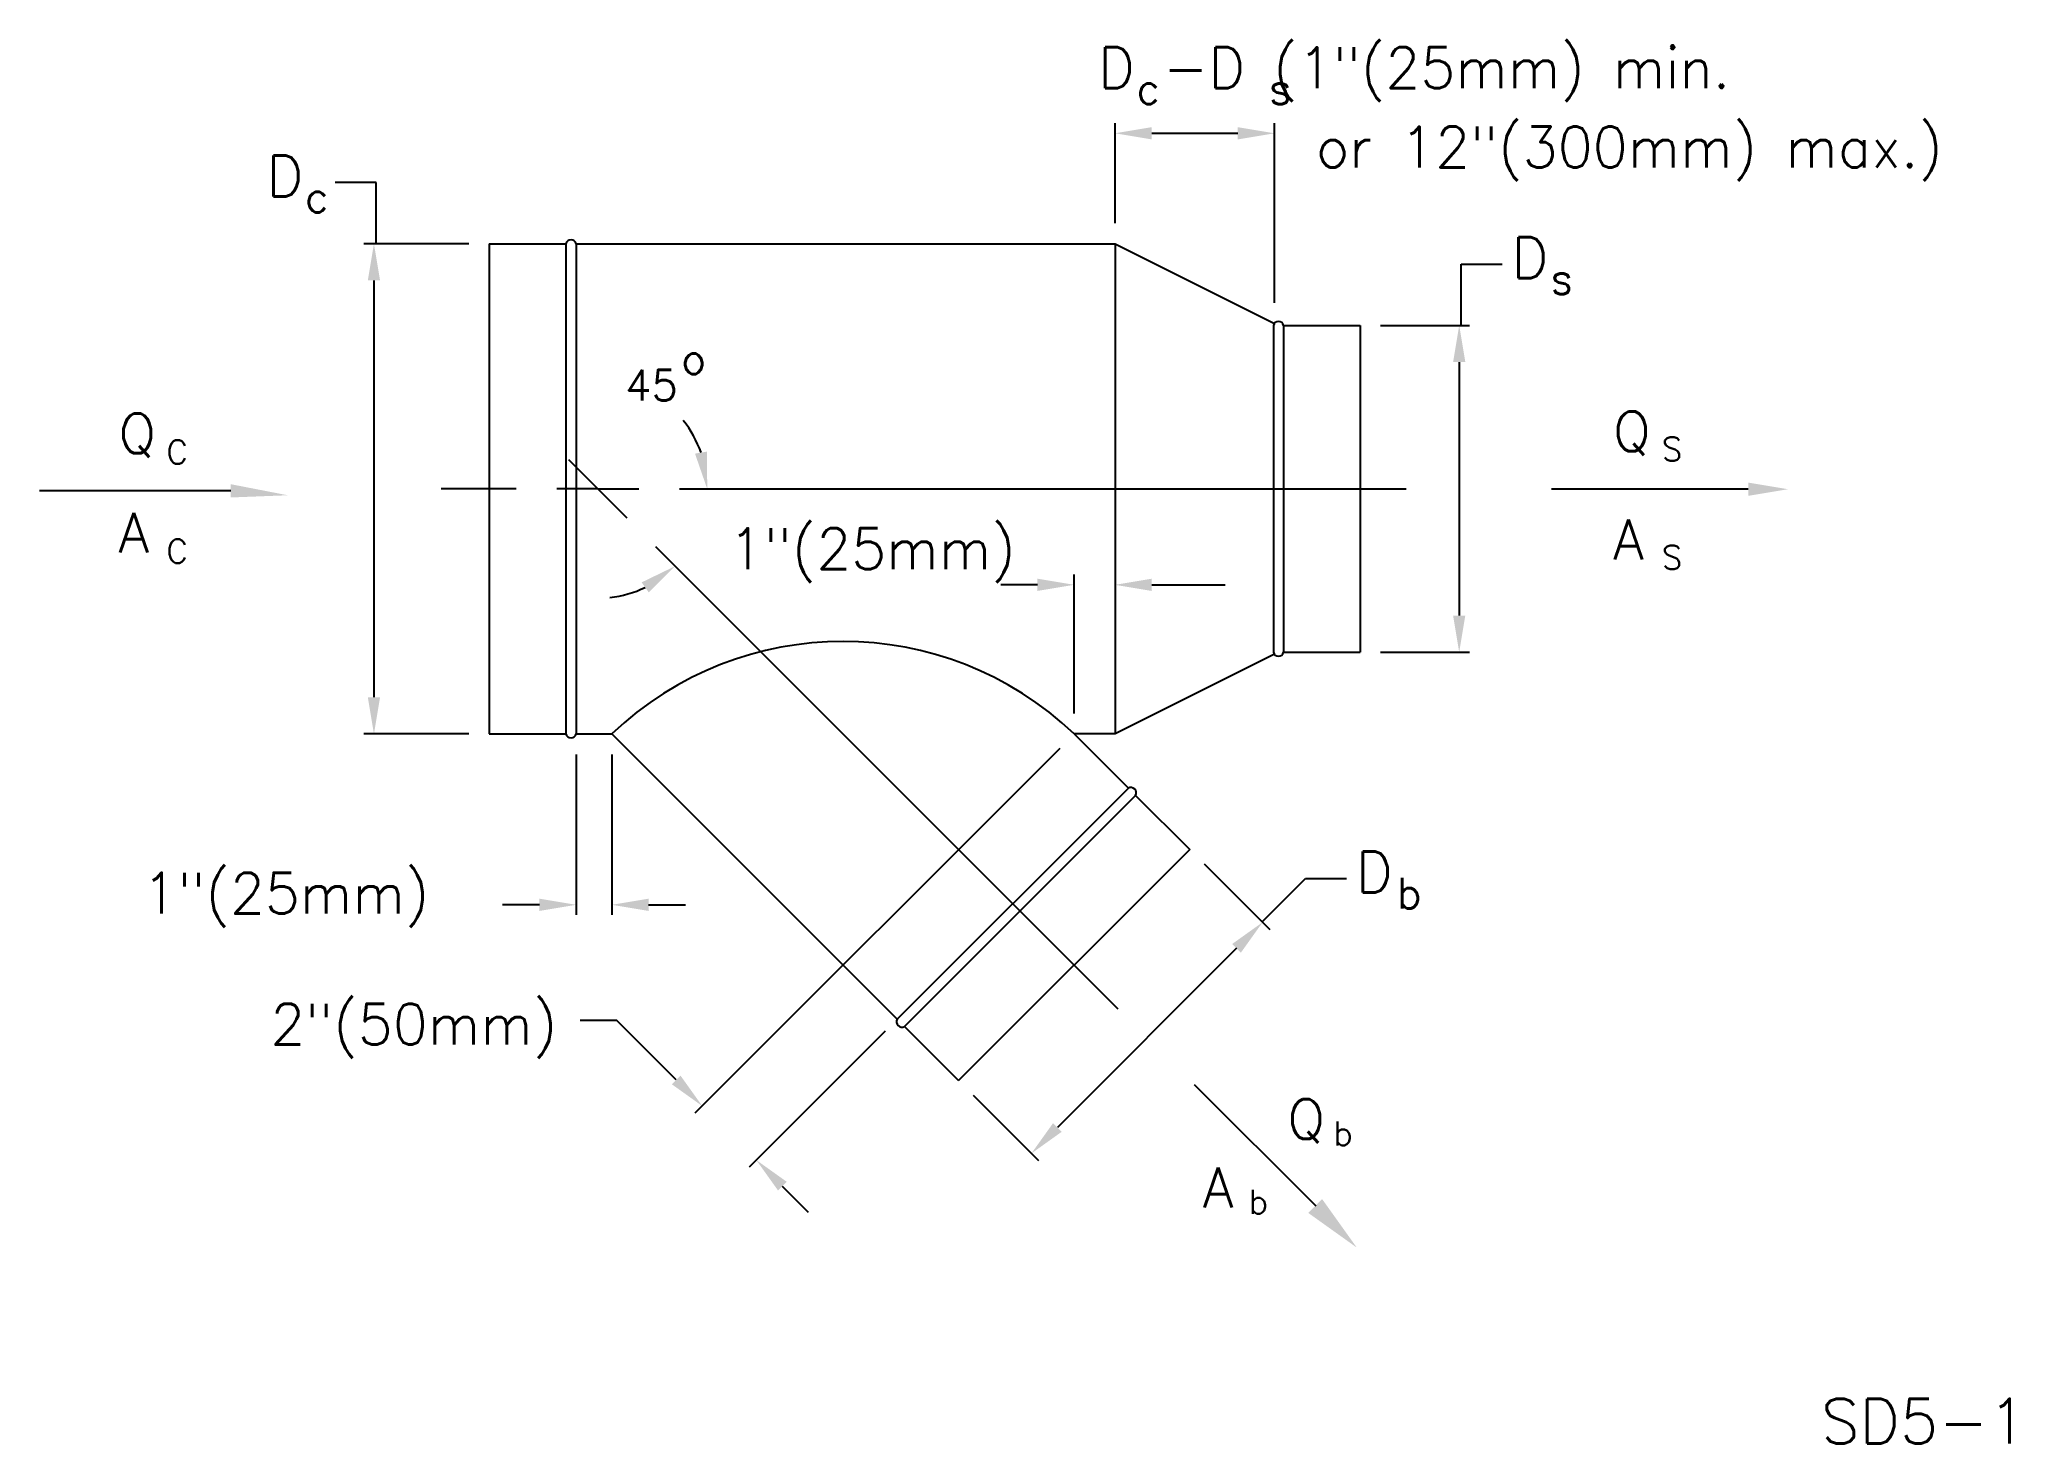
# Model space of a CAD drawing. Extents: x 1.41 to 11.06, y 1.06 to 7.94.
import ezdxf
from ezdxf.enums import TextEntityAlignment as Align

# ---------------------------------------------------------------- set-up
doc = ezdxf.new("R2010")
doc.units = 0
doc.header["$LTSCALE"] = 4
doc.header["$MEASUREMENT"] = 0
doc.layers.get('0').update_dxf_attribs({"linetype": 'CONTINUOUS'})
doc.layers.add('ALT', color=7, linetype='CONTINUOUS')
doc.layers.add('NUMBER', color=7, linetype='CONTINUOUS')
doc.styles.add('ROMANS', font='romans')
doc.dimstyles.get("Standard").update_dxf_attribs({"dimtxt": 0.18, "dimasz": 0.18, "dimexe": 0.18, "dimexo": 0.0625, "dimgap": 0.09, "dimtad": 0, "dimtih": 1, "dimtoh": 1, "dimdec": 4, "dimzin": 0, "dimdsep": 46, "dimtxsty": 'Standard', "dimcen": 0.09, "dimadec": 0, "dimazin": 0, "dimtfac": 1, "dimtdec": 4, "dimtofl": 0, "dimtmove": 0, "dimatfit": 3, "dimfxl": 0, "dimtolj": 1, "dimtzin": 0, "dimarcsym": 0})

# ---------------------------------------------------------------- blocks, each defined once
blk = doc.blocks.new('*D3')
at = {"layer": 'ALT', "color": 0, "lineweight": -2}
for p, q in [((6.6806, 7.0416), (6.6806, 7.5327)), ((7.4618, 6.651), (7.4618, 7.5327)), ((6.8606, 7.4827), (7.2818, 7.4827))]:
    blk.add_line(p, q, dxfattribs=at)
at = {"layer": 'ALT', "color": 0}
for points in [[(6.8606, 7.5127), (6.8606, 7.4527), (6.6806, 7.4827)], [(7.2818, 7.5127), (7.2818, 7.4527), (7.4618, 7.4827)]]:
    blk.add_solid(points, dxfattribs=at)
blk = doc.blocks.new('*D2')
at = {"layer": 'ALT', "color": 0, "lineweight": -2}
for p, q in [((4.04, 4.439), (4.04, 3.6518)), ((4.2152, 4.439), (4.2152, 3.6518)), ((3.86, 3.7018), (3.68, 3.7018)), ((4.3952, 3.7018), (4.5752, 3.7018))]:
    blk.add_line(p, q, dxfattribs=at)
at = {"layer": 'ALT', "color": 0}
for points in [[(3.86, 3.7318), (3.86, 3.6718), (4.04, 3.7018)], [(4.3952, 3.7318), (4.3952, 3.6718), (4.2152, 3.7018)]]:
    blk.add_solid(points, dxfattribs=at)

msp = doc.modelspace()

# ---------------------------------------------------------------- linework, layer by layer
for p, q in [((3.06036, 7.24193), (2.86015, 7.24193)), ((3.06036, 6.94161), (3.06036, 7.24193)), ((3.61455, 6.94161), (3.61455, 4.53905)), ((3.61455, 6.94161), (3.98995, 6.94161)), ((3.98995, 6.94161), (3.98995, 4.53905)), ((4.04, 6.94161), (4.04, 4.53905)), ((4.04, 6.94161), (6.68055, 6.94161)), ((6.68055, 6.94161), (6.68055, 4.53905)), ((6.68055, 6.94161), (7.46175, 6.55101)), ((8.37681, 6.54118), (8.37681, 6.8415)), ((8.37681, 6.8415), (8.57702, 6.8415)), ((7.45638, 6.54118), (7.45638, 4.93947)), ((7.50643, 6.54118), (7.88183, 6.54118)), ((7.50643, 6.54118), (7.50643, 4.93947)), ((7.88183, 6.54118), (7.88183, 4.93947)), ((4.14648, 5.74033), (4.00491, 5.8819)), ((2.34818, 5.73044), (1.41027, 5.73044)), ((3.74606, 5.74033), (3.37948, 5.74033)), ((4.14648, 5.74033), (3.94627, 5.74033)), ((4.14648, 5.74033), (4.3467, 5.74033)), ((4.14648, 5.74033), (4.28806, 5.59875)), ((4.54691, 5.74033), (8.10703, 5.74033)), ((9.78328, 5.73843), (8.81866, 5.73843)), ((4.42963, 5.45718), (6.69478, 3.19203)), ((7.46175, 4.92965), (6.68055, 4.53905)), ((7.50643, 4.93947), (7.88183, 4.93947)), ((3.61455, 4.53905), (3.98995, 4.53905)), ((4.04, 4.53905), (4.21519, 4.53905)), ((4.21519, 4.53905), (5.61321, 3.14102)), ((6.68055, 4.53905), (6.48034, 4.53905)), ((6.48034, 4.53905), (6.74579, 4.2736)), ((6.74579, 4.2736), (5.61321, 3.14102)), ((6.78118, 4.23821), (5.6486, 3.10563)), ((6.78118, 4.23821), (7.04663, 3.97276)), ((7.04663, 3.97276), (5.91405, 2.84018)), ((7.40129, 3.6181), (7.61365, 3.83046)), ((7.61365, 3.83046), (7.81386, 3.83046)), ((5.6486, 3.10563), (5.91405, 2.84018)), ((7.66639, 2.22435), (7.07019, 2.82014))]:
    msp.add_line(p, q)
at = {"linetype": 'ByBlock'}
for p, q in [((3.51455, 6.94161), (2.99937, 6.94161)), ((3.04937, 6.76161), (3.04937, 4.71905)), ((7.98183, 6.54118), (8.41688, 6.54118)), ((8.36688, 6.36118), (8.36688, 5.11947)), ((7.98183, 4.93947), (8.41688, 4.93947)), ((3.51455, 4.53905), (2.99937, 4.53905)), ((7.11734, 3.90205), (7.43876, 3.58063)), ((7.27613, 3.4887), (6.39811, 2.61068)), ((5.98476, 2.76947), (6.30618, 2.44805))]:
    msp.add_line(p, q, dxfattribs=at)
for centre, radius, start, end in [((4.01497, 6.93431), 0.02607, 16.260205, 163.739795), ((7.48141, 6.53388), 0.02607, 16.260205, 163.739795), ((5.34776, 3.34942), 1.64254, 46.407395, 133.592605), ((7.48141, 4.94677), 0.02607, 196.260205, 343.739795), ((4.01497, 4.54635), 0.02607, 196.260205, 343.739795), ((6.75832, 4.25074), 0.02607, 331.260205, 118.739795), ((5.63607, 3.12849), 0.02607, 151.260205, 298.739795)]:
    msp.add_arc(centre, radius, start, end)
for start, end in [(19.340312, 38.680623), (276.319377, 295.659688)]:
    msp.add_arc((4.14648, 5.74033), 0.53579, start, end, dxfattribs=at)
for points in [[(3.07937, 6.76161), (3.01937, 6.76161), (3.04937, 6.94161)], [(8.39688, 6.36118), (8.33688, 6.36118), (8.36688, 6.54118)], [(4.62247, 5.91273), (4.68161, 5.92281), (4.68228, 5.74033)], [(4.36115, 5.28185), (4.39584, 5.2329), (4.52535, 5.36147)], [(8.39688, 5.11947), (8.33688, 5.11947), (8.36688, 4.93947)], [(3.07937, 4.71905), (3.01937, 4.71905), (3.04937, 4.53905)], [(7.29734, 3.46749), (7.25491, 3.50992), (7.40341, 3.61598)], [(6.41932, 2.58947), (6.37689, 2.6319), (6.27083, 2.4834)]]:
    msp.add_solid(points, dxfattribs=at)
for points in [[(2.34818, 5.76295), (2.34818, 5.69794), (2.62713, 5.70877)], [(9.78328, 5.77093), (9.78328, 5.70592), (9.97831, 5.73843)], [(7.69477, 2.26012), (7.62681, 2.19216), (7.86466, 2.02228)]]:
    msp.add_solid(points)
at = {"layer": 'ALT', "linetype": 'ByBlock'}
for p, q in [((6.48034, 4.63905), (6.48034, 5.31987)), ((6.30034, 5.26987), (6.12034, 5.26987)), ((6.86055, 5.26987), (7.04055, 5.26987)), ((7.04055, 5.26987), (7.22055, 5.26987)), ((6.40963, 4.46834), (4.62214, 2.68085)), ((4.40294, 2.97076), (4.23948, 3.13421)), ((5.55418, 3.08199), (4.88759, 2.4154)), ((4.53021, 2.84348), (4.40294, 2.97076)), ((5.05022, 2.32347), (5.1775, 2.1962))]:
    msp.add_line(p, q, dxfattribs=at)
at = {"layer": 'ALT'}
msp.add_line((4.23948, 3.13421), (4.05984, 3.13421), dxfattribs=at)
at = {"layer": 'ALT', "linetype": 'ByBlock'}
for points in [[(6.30034, 5.23987), (6.30034, 5.29987), (6.48034, 5.26987)], [(6.86055, 5.23987), (6.86055, 5.29987), (6.68055, 5.26987)], [(4.509, 2.82227), (4.55143, 2.86469), (4.65749, 2.7162)], [(5.02901, 2.30226), (5.07143, 2.34469), (4.92294, 2.45075)]]:
    msp.add_solid(points, dxfattribs=at)

# ---------------------------------------------------------------- texts
at = {"style": 'ROMANS'}
for s, height, p in [('D', 0.20021, (2.52365, 7.1736)), ('D', 0.20021, (8.62347, 6.77317)), ('o', 0.15, (4.55506, 6.30287)), ('45', 0.15, (4.28054, 6.17283)), ('Q', 0.195, (1.79799, 5.9143)), ('Q', 0.195, (9.12096, 5.92453)), ('A', 0.195, (1.79799, 5.42813)), ('A', 0.195, (9.12096, 5.3942)), ('D', 0.20021, (7.86031, 3.76213)), ('Q', 0.195, (7.52481, 2.55426)), ('A', 0.195, (7.11022, 2.21911))]:
    msp.add_text(s, height=height, dxfattribs=at).set_placement(p)
for s, height, p in [('c', 0.15016, (2.76944, 7.17021)), ('s', 0.15016, (8.86926, 6.76978)), ('S', 0.117, (9.41008, 5.93522)), ('C', 0.117, (2.08478, 5.92093)), ('C', 0.117, (2.08478, 5.43477)), ('S', 0.117, (9.41008, 5.40488)), ('b', 0.15016, (8.12221, 3.75874)), ('b', 0.117, (7.79809, 2.58114)), ('b', 0.117, (7.3835, 2.24598))]:
    msp.add_text(s, height=height, dxfattribs=at).set_placement(p, align=Align.MIDDLE)
at = {"layer": 'ALT', "style": 'ROMANS'}
for s, p in [('D -D (1"(25mm) min.', (6.59758, 7.70445)), ('or 12"(300mm) max.)', (7.66528, 7.31568))]:
    msp.add_text(s, height=0.2002132, dxfattribs=at).set_placement(p)
for s, p in [('c', (6.84338, 7.70106)), ('s', (7.48961, 7.70106))]:
    msp.add_text(s, height=0.15016, dxfattribs=at).set_placement(p, align=Align.MIDDLE)
for s, p in [('1"(25mm)', (6.19478, 5.3472)), ('1"(25mm)', (3.32201, 3.65866)), ('2"(50mm)', (3.94866, 3.01688))]:
    msp.add_text(s, height=0.200213, dxfattribs=at).set_placement(p, align=Align.RIGHT)
at = {"layer": 'NUMBER', "style": 'ROMANS'}
msp.add_text('SD5-1', height=0.22, dxfattribs=at).set_placement((10.13962, 1.06132))

# ---------------------------------------------------------------- dimensions: what is measured, and where the dimension line sits
at = {"layer": 'ALT'}
for base, p1, p2, picture, middle in [((7.46175, 7.48265), (6.68055, 6.94161), (7.46175, 6.55101), '*D3', (7.07115, 7.48265)), ((4.21519, 3.70183), (4.04, 4.53905), (4.21519, 4.53905), '*D2', (4.12759, 3.70183))]:
    dim = msp.add_linear_dim(base=base, p1=p1, p2=p2, text=' ', dimstyle='Standard', override={"dimexe": 0.05, "dimexo": 0.1, "dimtad": 1, "dimtih": 0, "dimtoh": 0, "dimtmove": 2}, dxfattribs=at)
    dim.commit()
    dim.dimension.update_dxf_attribs({"geometry": picture, "text_midpoint": middle})

doc.saveas('drawing.dxf')
